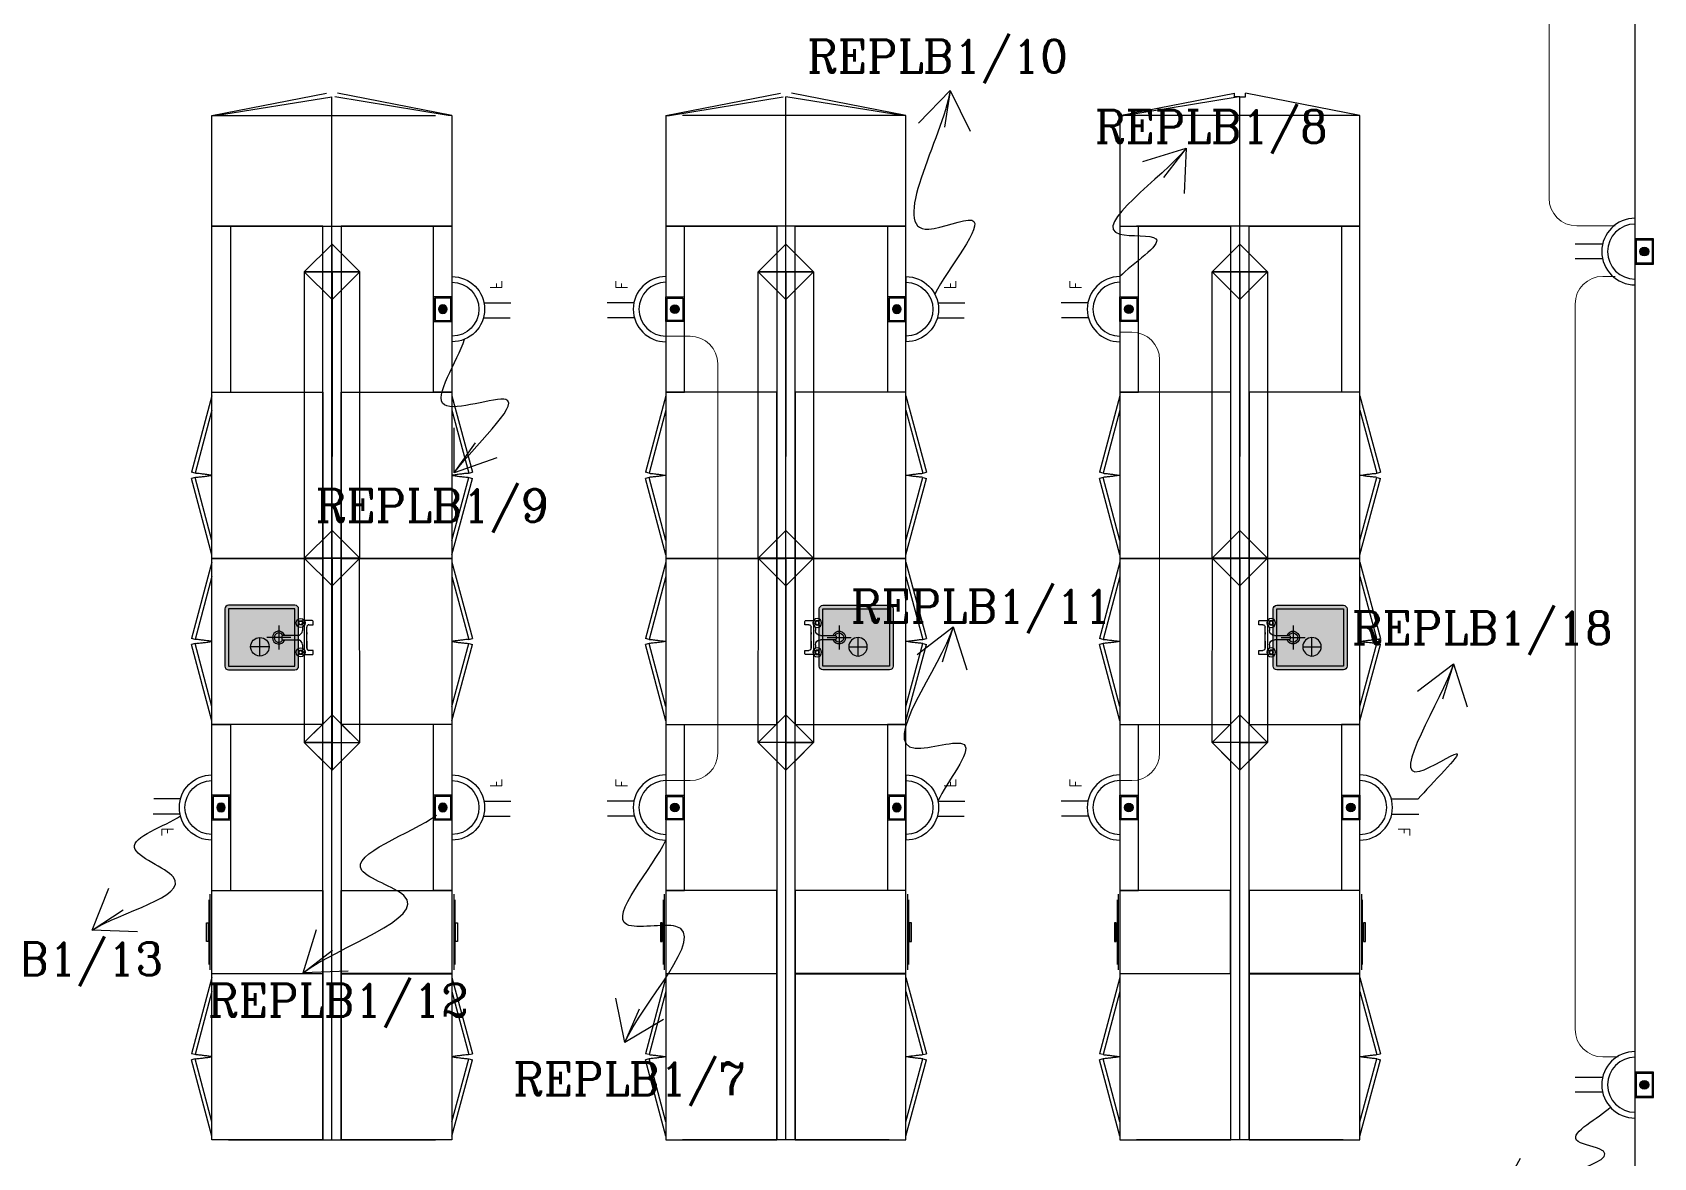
# Model space of a CAD drawing. Extents: x 1315 to 1416, y 473 to 837.
# Drawn here: x 1329.6 to 1338.39, y 686.73 to 692.83 of the extents above; entities that cross this region are included whole.
import ezdxf

# ---------------------------------------------------------------- set-up
doc = ezdxf.new("R2010")
doc.units = 0
doc.header["$MEASUREMENT"] = 0
doc.linetypes.add('ACAD_ISO02W100', pattern=[15, 12, -3])
doc.linetypes.add('DASHED', pattern=[19.05, 12.7, -6.35])
doc.layers.get('0').update_dxf_attribs({"color": 252, "linetype": 'CONTINUOUS', "lineweight": 30})
for name, color, linetype in [('-FUR', 252, 'CONTINUOUS'), ('E-SOCKETS', 6, 'CONTINUOUS'), ('LAYER8', 252, 'CONTINUOUS'), ('SAN', 252, 'CONTINUOUS'), ('WIRING', 4, 'CONTINUOUS')]:
    doc.layers.add(name, color=color, linetype=linetype)
doc.layers.add('Wall', color=252, linetype='CONTINUOUS', lineweight=30)
doc.layers.add('WIRRING', color=3, linetype='CONTINUOUS', lineweight=5)
doc.styles.add('ARIAL', font='arial.ttf')
doc.styles.add('E80', font='romanc.shx')
doc.dimstyles.new('DIM-100-IN', dxfattribs={"dimtxt": 0.22, "dimasz": 0.1, "dimexe": 0.15, "dimexo": 0.15, "dimgap": 0, "dimtad": 0, "dimrnd": 0.05, "dimzin": 1, "dimdsep": 46, "dimtxsty": 'ARIAL', "dimblk": 'DOT', "dimcen": 0.2, "dimclrd": 256, "dimclre": 256, "dimclrt": 23, "dimadec": 0, "dimazin": 0, "dimtfac": 1, "dimtmove": 2, "dimatfit": 2, "dimldrblk": 'OPEN90', "dimfxl": 0.15, "dimfxlon": 1, "dimtolj": 1, "dimtzin": 0, "dimlwe": -1, "dimarcsym": 0})

# ---------------------------------------------------------------- blocks, each defined once
blk = doc.blocks.new('5')
at = {"layer": '-FUR', "linetype": 'ACAD_ISO02W100'}
for p, q in [((41999.7885, -66320.4478), (42000.6885, -66320.4478)), ((41999.8085, -66321.0478), (42000.2221, -66321.1587)), ((41999.8858, -66321.0478), (42000.2273, -66321.1393)), ((42000.5913, -66321.0478), (42000.2498, -66321.1393)), ((42000.6685, -66321.0478), (42000.255, -66321.1587)), ((42000.2273, -66321.1393), (42000.2221, -66321.1587)), ((42000.2498, -66321.1393), (42000.255, -66321.1587))]:
    blk.add_line(p, q, dxfattribs=at)
at = {"layer": '-FUR'}
blk.add_lwpolyline([(41999.7885, -66320.4478), (42000.6885, -66320.4478), (42000.6885, -66321.0478), (41999.7885, -66321.0478)], close=True, dxfattribs=at)
at = {"layer": '-FUR', "linetype": 'ACAD_ISO02W100'}
for centre, start, end in [((42001.7538, -66321.2808), 171.26112, 174.70691), ((41998.7233, -66321.2808), 5.29309, 8.73888)]:
    blk.add_arc(centre, 1.5331, start, end, dxfattribs=at)
blk = doc.blocks.new('ba7es')
at = {"layer": '-FUR', "linetype": 'ACAD_ISO02W100'}
blk.add_line((1323.8895, 576.6578), (1322.9895, 576.6578), dxfattribs=at)
for p, q in [((1323.8895, 577.2578), (1322.9895, 577.2578)), ((1322.9895, 577.2578), (1322.9895, 576.6578)), ((1323.8895, 576.6578), (1323.8895, 577.2578)), ((1322.9895, 576.6578), (1322.9895, 576.7578)), ((1322.9895, 576.7578), (1323.8895, 576.7578))]:
    blk.add_line(p, q)
blk = doc.blocks.new('3')
at = {"layer": '-FUR', "linetype": 'ACAD_ISO02W100'}
blk.add_line((41990.0194, -66320.4802), (41990.4694, -66320.4802), dxfattribs=at)
at = {"layer": '-FUR'}
for p, q in [((41990.0394, -66321.0902), (41990.4494, -66321.0902)), ((41990.0694, -66321.0952), (41990.4194, -66321.0952))]:
    blk.add_line(p, q, dxfattribs=at)
blk.add_lwpolyline([(41990.0194, -66321.0802), (41990.4694, -66321.0802), (41990.4694, -66320.4802), (41990.0194, -66320.4802)], close=True, dxfattribs=at)
at = {"layer": '-FUR', "color": 1}
blk.add_lwpolyline([(41990.1944, -66321.1102), (41990.2944, -66321.1102), (41990.2944, -66321.1002), (41990.1944, -66321.1002)], close=True, dxfattribs=at)
blk = doc.blocks.new('YY5Y5')
at = {"layer": 'SAN', "color": 1}
for p, q in [((434.16, 537.56), (433.7, 538.02)), ((433.83, 542.04), (433.83, 538.56)), ((435.73, 542.41), (434.2, 542.41)), ((435.58, 537.56), (436.04, 538.02)), ((435.73, 540.55), (435.73, 542.41)), ((436.72, 537.65), (438.25, 537.65)), ((446.18, 539.55), (436.73, 539.55)), ((443.04, 539.55), (446.16, 539.55)), ((444.65, 537.65), (446.18, 537.65)), ((447.32, 537.56), (446.86, 538.02)), ((447.16, 542.41), (447.16, 540.55)), ((448.69, 542.41), (447.16, 542.41)), ((448.74, 537.56), (449.2, 538.02)), ((449.07, 538.56), (449.07, 542.04)), ((434.16, 536.15), (433.7, 535.69)), ((435.58, 536.15), (436.04, 535.69)), ((440.5, 535.4), (440.5, 528.74)), ((442.4, 528.74), (442.4, 535.4)), ((447.32, 536.15), (446.86, 535.69)), ((448.74, 536.15), (449.2, 535.69)), ((440.87, 528.36), (442.03, 528.36))]:
    blk.add_line(p, q, dxfattribs=at)
at = {"layer": 'SAN', "color": 1, "linetype": 'Continuous'}
blk.add_line((439.23, 539.55), (439.86, 539.55), dxfattribs=at)
at = {"layer": 'SAN', "color": 2, "linetype": 'DASHED'}
for points in [[(441.45, 532.42), (441.45, 521.63)], [(436.06, 527.03), (446.84, 527.03)]]:
    blk.add_lwpolyline(points, dxfattribs=at)
at = {"layer": 'SAN', "color": 1}
for centre, radius in [((434.87, 536.85), 2), ((434.87, 536.85), 1), ((434.87, 536.85), 0.8), ((448.03, 536.85), 2), ((448.03, 536.85), 1), ((448.03, 536.85), 0.8)]:
    blk.add_circle(centre, radius, dxfattribs=at)
for centre, radius, start, end in [((434.2, 542.04), 0.375, 90, 180), ((436.73, 540.55), 1, 180, 270), ((438.25, 535.4), 2.25, 0, 90), ((444.65, 535.4), 2.25, 90, 180), ((446.16, 540.55), 1, 270, 0), ((448.69, 542.04), 0.375, 0, 90), ((441.45, 527.03), 2.86, 109.43194, 70.56806), ((441.45, 527.03), 2.08, 117.27647, 62.72353), ((440.87, 528.74), 0.375, 180, 270), ((442.03, 528.74), 0.375, 270, 360)]:
    blk.add_arc(centre, radius, start, end, dxfattribs=at)
blk = doc.blocks.new('vfd')
at = {"layer": '-FUR'}
h = blk.add_hatch(color=254, dxfattribs=at)
h.paths.add_polyline_path([(1316.635, 565.8296), (1316.635, 566.1396), (1316.275, 566.1396), (1316.275, 565.8296)], flags=16)
edge = h.paths.add_edge_path()
edge.add_line((1316.655, 565.8296), (1316.655, 566.1396))
edge.add_ellipse((1316.635, 566.1396), major_axis=(-0.0141, -0.0141), ratio=1, start_angle=135, end_angle=225)
edge.add_line((1316.635, 566.1596), (1316.275, 566.1596))
edge.add_ellipse((1316.275, 566.1396), major_axis=(-0.0141, -0.0141), ratio=1, start_angle=225, end_angle=315)
edge.add_line((1316.255, 566.1396), (1316.255, 565.8296))
edge.add_ellipse((1316.275, 565.8296), major_axis=(0.0141, -0.0141), ratio=1, start_angle=225, end_angle=315)
edge.add_line((1316.275, 565.8096), (1316.635, 565.8096))
edge.add_ellipse((1316.635, 565.8296), major_axis=(0.0141, -0.0141), ratio=1, start_angle=-45, end_angle=45)
blk.add_hatch(color=253, dxfattribs=at).paths.add_polyline_path([(1316.275, 565.8296), (1316.635, 565.8296), (1316.635, 566.1396), (1316.275, 566.1396)])
h = blk.add_hatch(color=251, dxfattribs=at)
h.paths.add_polyline_path([(1316.305, 565.8596), (1316.275, 565.8296), (1316.635, 565.8296), (1316.605, 565.8596)])
h.paths.add_polyline_path([(1316.605, 565.8596), (1316.635, 565.8296), (1316.635, 566.1396), (1316.605, 566.1096)])
h = blk.add_hatch(color=252, dxfattribs=at)
h.paths.add_polyline_path([(1316.305, 566.1096), (1316.275, 566.1396), (1316.275, 565.8296), (1316.305, 565.8596)])
h.paths.add_polyline_path([(1316.605, 566.1096), (1316.635, 566.1396), (1316.275, 566.1396), (1316.305, 566.1096)])
blk.add_lwpolyline([(1316.655, 565.8296), (1316.655, 566.1396, 0.414214), (1316.635, 566.1596), (1316.275, 566.1596, 0.414214), (1316.255, 566.1396), (1316.255, 565.8296, 0.414214), (1316.275, 565.8096), (1316.635, 565.8096, 0.414214)], format="xyb", close=True)
blk.add_lwpolyline([(1316.655, 565.8296), (1316.655, 566.1396, 0.414214), (1316.635, 566.1596), (1316.275, 566.1596, 0.414214), (1316.255, 566.1396), (1316.255, 565.8296, 0.414214), (1316.275, 565.8096), (1316.635, 565.8096, 0.414214)], format="xyb", close=True)
blk.add_lwpolyline([(1316.635, 565.8296), (1316.635, 566.1396), (1316.275, 566.1396), (1316.275, 565.8296)], close=True)
at = {"layer": 'LAYER8'}
for p, q in [((1316.465, 566.0846), (1316.465, 565.9846)), ((1316.415, 566.0346), (1316.515, 566.0346))]:
    blk.add_line(p, q, dxfattribs=at)
blk.add_circle((1316.465, 566.0346), 0.05, dxfattribs=at)
at = {"xscale": 0.0121, "yscale": 0.0121, "zscale": 0.0121, "rotation": 89.99999999999997}
blk.add_blockref('YY5Y5', (1322.7397, 560.6431), dxfattribs=at)
blk = doc.blocks.new('LAB1')
for p, q in [((991.7585, 477.2673), (992.8785, 477.2673)), ((992.2685, 477.2673), (992.3685, 477.2673)), ((992.2685, 477.2673), (992.2685, 472.6653)), ((992.3185, 477.2673), (992.3185, 471.6492)), ((992.3685, 472.6658), (992.3685, 477.2673)), ((995.3376, 477.2673), (994.2176, 477.2673)), ((994.8276, 477.2673), (994.7276, 477.2673)), ((994.7276, 472.6658), (994.7276, 477.2673)), ((994.7776, 477.2673), (994.7776, 471.6492)), ((994.8276, 477.2673), (994.8276, 472.6653)), ((997.7967, 477.2673), (996.6767, 477.2673)), ((997.2867, 477.2673), (997.1867, 477.2673)), ((997.1867, 472.6658), (997.1867, 477.2673)), ((997.2367, 477.2673), (997.2367, 471.6492)), ((997.2867, 477.2673), (997.2867, 472.6653)), ((992.3188, 475.2656), (992.1688, 475.1156)), ((992.3188, 475.2656), (992.1688, 475.1156)), ((992.1688, 475.1156), (992.2685, 475.2153)), ((992.4688, 475.1156), (992.3188, 475.2656)), ((992.3188, 475.1156), (992.3188, 475.2656)), ((992.4688, 475.1156), (992.3188, 475.2656)), ((992.3685, 475.2158), (992.4688, 475.1156)), ((994.6274, 475.1156), (994.7774, 475.2656)), ((994.6274, 475.1156), (994.7774, 475.2656)), ((994.7276, 475.2158), (994.6274, 475.1156)), ((994.7774, 475.2656), (994.9274, 475.1156)), ((994.7774, 475.1156), (994.7774, 475.2656)), ((994.7774, 475.2656), (994.9274, 475.1156)), ((994.9274, 475.1156), (994.8276, 475.2153)), ((997.0865, 475.1156), (997.2365, 475.2656)), ((997.0865, 475.1156), (997.2365, 475.2656)), ((997.1867, 475.2158), (997.0865, 475.1156)), ((997.2365, 475.2656), (997.3865, 475.1156)), ((997.2365, 475.1156), (997.2365, 475.2656)), ((997.2365, 475.2656), (997.3865, 475.1156)), ((997.3865, 475.1156), (997.2867, 475.2153)), ((992.1688, 475.1156), (992.4688, 475.1156)), ((992.3188, 474.9656), (992.1688, 475.1156)), ((992.1688, 475.1156), (992.4688, 475.1156)), ((992.3188, 475.1156), (992.1688, 475.1156)), ((992.1688, 475.1156), (992.3188, 475.1156)), ((992.1688, 475.1156), (992.4688, 475.1156)), ((992.3188, 474.9656), (992.1688, 475.1156)), ((992.1688, 474.1156), (992.1688, 475.1156)), ((992.1688, 475.1156), (992.4688, 475.1156)), ((992.2685, 475.0158), (992.1688, 475.1156)), ((992.4688, 475.1156), (992.3188, 474.9656)), ((992.3188, 474.2656), (992.3188, 475.1156)), ((992.3188, 475.1156), (992.4688, 475.1156)), ((992.3188, 475.1156), (992.3188, 474.9656)), ((992.4688, 475.1156), (992.3188, 474.9656)), ((992.3705, 475.0173), (992.4688, 475.1156)), ((992.4688, 475.1156), (992.467, 474.1173)), ((994.9274, 475.1156), (994.6274, 475.1156)), ((994.9274, 475.1156), (994.6274, 475.1156)), ((994.6274, 475.1156), (994.7774, 474.9656)), ((994.7774, 475.1156), (994.6274, 475.1156)), ((994.9274, 475.1156), (994.6274, 475.1156)), ((994.6274, 475.1156), (994.7774, 474.9656)), ((994.9274, 475.1156), (994.6274, 475.1156)), ((994.6274, 475.1156), (994.6292, 474.1173)), ((994.7256, 475.0173), (994.6274, 475.1156)), ((994.7774, 474.9656), (994.9274, 475.1156)), ((994.7774, 474.2656), (994.7774, 475.1156)), ((994.7774, 475.1156), (994.9274, 475.1156)), ((994.9274, 475.1156), (994.7774, 475.1156)), ((994.7774, 475.1156), (994.7774, 474.9656)), ((994.7774, 474.9656), (994.9274, 475.1156)), ((994.8276, 475.0158), (994.9274, 475.1156)), ((994.9274, 474.1156), (994.9274, 475.1156)), ((997.3865, 475.1156), (997.0865, 475.1156)), ((997.3865, 475.1156), (997.0865, 475.1156)), ((997.0865, 475.1156), (997.2365, 474.9656)), ((997.2365, 475.1156), (997.0865, 475.1156)), ((997.3865, 475.1156), (997.0865, 475.1156)), ((997.0865, 475.1156), (997.2365, 474.9656)), ((997.3865, 475.1156), (997.0865, 475.1156)), ((997.0865, 475.1156), (997.0883, 474.1173)), ((997.1847, 475.0173), (997.0865, 475.1156)), ((997.2365, 474.9656), (997.3865, 475.1156)), ((997.2365, 474.2656), (997.2365, 475.1156)), ((997.2365, 475.1156), (997.3865, 475.1156)), ((997.3865, 475.1156), (997.2365, 475.1156)), ((997.2365, 475.1156), (997.2365, 474.9656)), ((997.2365, 474.9656), (997.3865, 475.1156)), ((997.2867, 475.0158), (997.3865, 475.1156)), ((997.3865, 474.1156), (997.3865, 475.1156)), ((992.3188, 474.2656), (992.1688, 474.1156)), ((992.3188, 474.1156), (992.3188, 474.2656)), ((992.4688, 474.1156), (992.3188, 474.2656)), ((994.6274, 474.1156), (994.7774, 474.2656)), ((994.7774, 474.1156), (994.7774, 474.2656)), ((994.7774, 474.2656), (994.9274, 474.1156)), ((997.0865, 474.1156), (997.2365, 474.2656)), ((997.2365, 474.1156), (997.2365, 474.2656)), ((997.2365, 474.2656), (997.3865, 474.1156)), ((992.4688, 474.1156), (992.1688, 474.1156)), ((992.3188, 473.9656), (992.1688, 474.1156)), ((992.1688, 474.1156), (992.4688, 474.1156)), ((992.1688, 472.5656), (992.1688, 474.1156)), ((992.3685, 474.1173), (992.3185, 474.1173)), ((992.3188, 474.1156), (992.3188, 473.9656)), ((992.3188, 473.9656), (992.4688, 474.1156)), ((992.3188, 474.1156), (992.3188, 472.4156)), ((992.4688, 474.1156), (992.4688, 472.5656)), ((994.6274, 474.1156), (994.9274, 474.1156)), ((994.7774, 473.9656), (994.6274, 474.1156)), ((994.9274, 474.1156), (994.6274, 474.1156)), ((994.6274, 474.1156), (994.6274, 472.5656)), ((994.7276, 474.1173), (994.7776, 474.1173)), ((994.7774, 474.1156), (994.7774, 473.9656)), ((994.7774, 473.9656), (994.9274, 474.1156)), ((994.7774, 474.1156), (994.7774, 472.4156)), ((994.9274, 472.5656), (994.9274, 474.1156)), ((997.0865, 474.1156), (997.3865, 474.1156)), ((997.2365, 473.9656), (997.0865, 474.1156)), ((997.3865, 474.1156), (997.0865, 474.1156)), ((997.0865, 474.1156), (997.0865, 472.5656)), ((997.1867, 474.1173), (997.2367, 474.1173)), ((997.2365, 474.1156), (997.2365, 473.9656)), ((997.2365, 473.9656), (997.3865, 474.1156)), ((997.2365, 474.1156), (997.2365, 472.4156)), ((997.3865, 472.5656), (997.3865, 474.1156)), ((992.3188, 472.7156), (992.3188, 473.5656)), ((994.7774, 472.7156), (994.7774, 473.5656)), ((997.2365, 472.7156), (997.2365, 473.5656)), ((992.3188, 472.7156), (992.1688, 472.5656)), ((992.3188, 472.5656), (992.3188, 472.7156)), ((992.4688, 472.5656), (992.3188, 472.7156)), ((994.6274, 472.5656), (994.7774, 472.7156)), ((994.7774, 472.5656), (994.7774, 472.7156)), ((994.7774, 472.7156), (994.9274, 472.5656)), ((997.0865, 472.5656), (997.2365, 472.7156)), ((997.2365, 472.5656), (997.2365, 472.7156)), ((997.2365, 472.7156), (997.3865, 472.5656)), ((992.4688, 472.5656), (992.1688, 472.5656)), ((992.3188, 472.4156), (992.1688, 472.5656)), ((992.1688, 472.5656), (992.4688, 472.5656)), ((992.3188, 472.5656), (992.3188, 472.4156)), ((992.3188, 472.4156), (992.4688, 472.5656)), ((994.6274, 472.5656), (994.9274, 472.5656)), ((994.7774, 472.4156), (994.6274, 472.5656)), ((994.9274, 472.5656), (994.6274, 472.5656)), ((994.7774, 472.5656), (994.7774, 472.4156)), ((994.7774, 472.4156), (994.9274, 472.5656)), ((997.0865, 472.5656), (997.3865, 472.5656)), ((997.2365, 472.4156), (997.0865, 472.5656)), ((997.3865, 472.5656), (997.0865, 472.5656)), ((997.2365, 472.5656), (997.2365, 472.4156)), ((997.2365, 472.4156), (997.3865, 472.5656)), ((991.6685, 472.3173), (991.6685, 471.7173)), ((991.6685, 472.3173), (992.9685, 472.3173)), ((992.9685, 471.7173), (992.9685, 472.3173)), ((995.4276, 472.3173), (994.1276, 472.3173)), ((994.1276, 471.7173), (994.1276, 472.3173)), ((995.4276, 472.3173), (995.4276, 471.7173)), ((996.5867, 471.7173), (996.5867, 472.3173)), ((997.7967, 472.3173), (996.6767, 472.3173)), ((997.8867, 472.3173), (997.8867, 471.7173)), ((991.6685, 471.7173), (992.3185, 471.7173)), ((991.6685, 471.7173), (992.2885, 471.5973)), ((991.6685, 471.7173), (991.6885, 471.7173)), ((991.6885, 471.7173), (992.3185, 471.6173)), ((991.7585, 471.7173), (992.8785, 471.7173)), ((992.3185, 471.7173), (992.3185, 471.6173)), ((992.9485, 471.7173), (992.3335, 471.6173)), ((992.9685, 471.7173), (992.3485, 471.5973)), ((992.9685, 471.7173), (992.9485, 471.7173)), ((994.1276, 471.7173), (994.7476, 471.5973)), ((994.1276, 471.7173), (994.1476, 471.7173)), ((994.1476, 471.7173), (994.7626, 471.6173)), ((995.3376, 471.7173), (994.2176, 471.7173)), ((995.4276, 471.7173), (994.7776, 471.7173)), ((994.7776, 471.7173), (994.7776, 471.6173)), ((995.4076, 471.7173), (994.7776, 471.6173)), ((995.4276, 471.7173), (994.8076, 471.5973)), ((995.4276, 471.7173), (995.4076, 471.7173)), ((997.8867, 471.7173), (996.5867, 471.7173)), ((996.5867, 471.7173), (997.2067, 471.5973)), ((996.5867, 471.7173), (996.6067, 471.7173)), ((996.6067, 471.7173), (997.2217, 471.6173)), ((997.8867, 471.7173), (997.2367, 471.7173)), ((997.2367, 471.7173), (997.2367, 471.6173)), ((997.8867, 471.7173), (997.2667, 471.5973)), ((997.8867, 471.7173), (997.8667, 471.7173)), ((997.2367, 471.6173), (997.2067, 471.6173)), ((997.2067, 471.6173), (997.2067, 471.5973)), ((997.2367, 471.6173), (997.2667, 471.6173)), ((997.2667, 471.6173), (997.2667, 471.5973))]:
    blk.add_line(p, q)
at = {"xscale": -1}
for name, p, rotation in [('5', (67312.7164, -41523.4212), 270), ('5', (-65328.0793, 42477.0559), 90), ('3', (67315.2078, -41514.1021), 270), ('3', (-65325.6526, 42466.3868), 90), ('3', (67317.6669, -41514.1021), 270), ('3', (-65323.1935, 42466.3868), 90), ('ba7es', (415.0107, -847.9722), 270), ('ba7es', (1569.6263, 1798.9069), 90), ('5', (67312.7164, -41525.6712), 270), ('5', (-65328.0793, 42474.8059), 90), ('5', (67312.7164, -41526.5712), 270), ('5', (-65328.0793, 42473.9059), 90), ('ba7es', (415.0107, -850.6722), 270), ('ba7es', (1569.6263, 1796.2069), 90)]:
    blk.add_blockref(name, p, dxfattribs=dict(at, rotation=rotation))
for name, p, rotation in [('5', (67315.1755, 42477.0559), 270), ('5', (-65325.6202, -41523.4212), 90), ('5', (67317.6346, 42477.0559), 270), ('5', (-65323.1611, -41523.4212), 90), ('3', (67312.7487, 42466.3868), 270), ('3', (-65328.1117, -41514.1021), 90), ('ba7es', (417.4698, 1798.9069), 270), ('ba7es', (1572.0854, -847.9722), 90), ('ba7es', (419.9289, 1798.9069), 270), ('ba7es', (1574.5445, -847.9722), 90), ('5', (67315.1755, 42474.8059), 270), ('5', (-65325.6202, -41525.6712), 90), ('5', (67317.6346, 42474.8059), 270), ('5', (-65323.1611, -41525.6712), 90), ('5', (67315.1755, 42473.9059), 270), ('5', (-65325.6202, -41526.5712), 90), ('5', (67317.6346, 42473.9059), 270), ('5', (-65323.1611, -41526.5712), 90), ('ba7es', (417.4698, 1796.2069), 270), ('ba7es', (1572.0854, -850.6722), 90), ('ba7es', (419.9289, 1796.2069), 270), ('ba7es', (1574.5445, -850.6722), 90)]:
    blk.add_blockref(name, p, dxfattribs=dict(rotation=rotation))
blk.add_blockref('vfd', (2308.3929, -91.4382), dxfattribs=at)
for p in [(-321.2968, -91.4382), (-318.8377, -91.4382)]:
    blk.add_blockref('vfd', p)
blk = doc.blocks.new('DOPLEX SOCKET WP')
at = {"layer": 'E-SOCKETS'}
blk.add_hatch(color=2, dxfattribs=at).paths.add_polyline_path([(48.2533, -124.2906, -1), (48.301, -124.2906, -1)])
at = {"layer": 'E-SOCKETS', "color": 2}
for p, q in [((48.2373, -124.0647), (48.2373, -123.9156)), ((48.3173, -124.0647), (48.3173, -123.9156)), ((48.0968, -124.2406), (48.4575, -124.2406)), ((48.1027, -124.2406), (48.4515, -124.2406))]:
    blk.add_line(p, q, dxfattribs=at)
for points in [[(48.3454, -124.2406), (48.2089, -124.2406), (48.2089, -124.3406), (48.3454, -124.3406)], [(48.3388, -124.2471), (48.2154, -124.2471), (48.2154, -124.3341), (48.3388, -124.3341)]]:
    blk.add_lwpolyline(points, close=True, dxfattribs=at)
blk.add_circle((48.2771, -124.2906), 0.0239, dxfattribs=at)
at = {"layer": 'E-SOCKETS', "color": 7, "linetype": 'DASHED'}
blk.add_arc((48.2771, -124.2406), 0.1804, 0, 180, dxfattribs=at)
at = {"layer": 'E-SOCKETS', "color": 2}
blk.add_arc((48.2771, -124.2406), 0.1491, 0, 180, dxfattribs=at)
blk = doc.blocks.new('_Dot')
at = {"color": 0, "linetype": 'ByBlock', "lineweight": -2}
blk.add_line((-0.5, 0), (-1, 0), dxfattribs=at)
at = {"color": 0, "linetype": 'ByBlock', "const_width": 0.5}
blk.add_lwpolyline([(-0.25, 0, 1), (0.25, 0, 1)], format="xyb", close=True, dxfattribs=at)
blk = doc.blocks.new('DOUBLEX SOCKET FLOOR MOUNTED')
at = {"layer": 'E-SOCKETS'}
blk.add_hatch(color=2, dxfattribs=at).paths.add_polyline_path([(-93.2312, -55.9052, 1), (-93.278, -55.9052, 1)])
at = {"layer": 'E-SOCKETS', "color": 2}
for p, q in [((-93.3011, -55.6865), (-93.3011, -55.5404)), ((-93.2194, -55.6838), (-93.2194, -55.5377)), ((-93.0778, -55.8562), (-93.4313, -55.8562))]:
    blk.add_line(p, q, dxfattribs=at)
for points in [[(-93.3214, -55.8562), (-93.1877, -55.8562), (-93.1877, -55.9542), (-93.3214, -55.9542)], [(-93.315, -55.8626), (-93.1941, -55.8626), (-93.1941, -55.9478), (-93.315, -55.9478)]]:
    blk.add_lwpolyline(points, close=True, dxfattribs=at)
blk.add_circle((-93.2546, -55.9052), 0.0234, dxfattribs=at)
at = {"layer": 'E-SOCKETS', "color": 7, "linetype": 'DASHED'}
blk.add_arc((-93.2546, -55.8562), 0.1767, 0, 180, dxfattribs=at)
at = {"layer": 'E-SOCKETS', "color": 2}
blk.add_arc((-93.2546, -55.8562), 0.1461, 0, 180, dxfattribs=at)
at = {"layer": 'WIRING', "color": 1, "extrusion": (5.9614e-05, -0.021173, 0.999776), "style": 'E80'}
blk.add_text('F', height=0.063, dxfattribs=at).set_placement((-93.3047, -55.3736, 1.1727))

msp = doc.modelspace()

# ---------------------------------------------------------------- linework, layer by layer
at = {"layer": 'Wall', "linetype": 'Continuous'}
msp.add_lwpolyline([(1338.2863, 686.1291), (1338.2863, 693.1291)], dxfattribs=at)
at = {"layer": 'WIRRING', "linetype": 'Continuous'}
for p, q in [((1337.82, 691.9307), (1337.82, 693.5639)), ((1338.1775, 691.7807), (1337.97, 691.7807)), ((1338.1775, 691.5069), (1338.1114, 691.5069)), ((1338.1949, 687.2777), (1338.1114, 687.2777))]:
    msp.add_line(p, q, dxfattribs=at)
at = {"layer": 'WIRRING', "color": 3}
for p, q in [((1337.9614, 691.3569), (1337.9614, 687.4277)), ((1333.0363, 691.183), (1333.1671, 691.183)), ((1335.4954, 691.2045), (1335.5607, 691.2045)), ((1335.7107, 691.0545), (1335.7107, 688.9252)), ((1333.3171, 691.033), (1333.3171, 688.9252)), ((1333.0363, 688.7752), (1333.1671, 688.7752)), ((1335.4954, 688.7752), (1335.5607, 688.7752))]:
    msp.add_line(p, q, dxfattribs=at)
at = {"layer": 'WIRRING', "linetype": 'Continuous'}
msp.add_arc((1337.97, 691.9307), 0.15, 180, 270, dxfattribs=at)
at = {"layer": 'WIRRING', "color": 3}
for centre, start, end in [((1338.1114, 691.3569), 90, 180), ((1333.1671, 691.033), 0, 90), ((1335.5607, 691.0545), 0, 90), ((1333.1671, 688.9252), 270, 0), ((1335.5607, 688.9252), 270, 0), ((1338.1114, 687.4277), 180, 270)]:
    msp.add_arc(centre, 0.15, start, end, dxfattribs=at)

# ---------------------------------------------------------------- block references
at = {"color": 3, "xscale": -1, "rotation": 180}
msp.add_blockref('LAB1', (338.9087, 1164.0964), dxfattribs=at)
at = {"layer": 'WIRRING', "linetype": 'Continuous'}
for name, p, rotation in [('DOPLEX SOCKET WP', (1214.0457, 643.3644), 90), ('DOUBLEX SOCKET FLOOR MOUNTED', (1277.1801, 784.5837), 90), ('DOUBLEX SOCKET FLOOR MOUNTED', (1279.6392, 784.5837), 90), ('DOUBLEX SOCKET FLOOR MOUNTED', (1277.1801, 781.8837), 90), ('DOUBLEX SOCKET FLOOR MOUNTED', (1279.6392, 781.8837), 90), ('DOUBLEX SOCKET FLOOR MOUNTED', (1392.6516, 595.3745), 270), ('DOPLEX SOCKET WP', (1214.0457, 638.8498), 90)]:
    msp.add_blockref(name, p, dxfattribs=dict(at, rotation=rotation))
at = {"layer": 'WIRRING', "linetype": 'Continuous', "xscale": -1}
for p, rotation in [((1387.7334, 784.5837), 270), ((1390.1925, 784.5837), 270), ((1274.721, 595.3745), 90), ((1387.7334, 781.8837), 270), ((1390.1925, 781.8837), 270)]:
    msp.add_blockref('DOUBLEX SOCKET FLOOR MOUNTED', p, dxfattribs=dict(at, rotation=rotation))

# ---------------------------------------------------------------- texts
at = {"layer": 'WIRING', "color": 7, "style": 'E80'}
for s, p in [('REPLB1/10', (1333.8003, 692.6117, -162.9789)), ('REPLB1/8', (1335.3591, 692.2307, -162.9789)), ('REPLB1/9', (1331.1381, 690.1773, -162.9789)), ('REPLB1/11', (1334.0374, 689.6322, -162.9789)), ('REPLB1/18', (1336.7518, 689.5145, -162.9789)), ('REPLB1/13', (1328.8995, 687.721, -162.9789)), ('REPLB1/12', (1330.555, 687.4969, -162.9789)), ('REPLB1/7', (1332.2081, 687.0713, -162.9789))]:
    msp.add_text(s, height=0.1764, dxfattribs=at).set_placement(p)

# ---------------------------------------------------------------- leaders
at = {"layer": 'WIRRING', "color": 6, "linetype": 'ByBlock', "path_type": 1}
for points in [[(1334.5753, 692.5133), (1334.4607, 691.7628), (1334.6926, 691.8111), (1334.4927, 691.4114)], [(1335.8538, 692.2009), (1335.4954, 691.736), (1335.6908, 691.7106), (1335.4954, 691.5058)], [(1331.8895, 690.4419), (1332.1696, 690.8393), (1331.8364, 690.8109), (1331.9455, 691.1661)], [(1334.5918, 689.6076), (1334.3865, 688.9509), (1334.6513, 688.9707), (1334.5095, 688.6643)], [(1337.3024, 689.4079), (1337.1194, 688.8253), (1337.3193, 688.921), (1337.1113, 688.6756)], [(1329.9283, 687.9652), (1330.3682, 688.2512), (1330.157, 688.412), (1330.4063, 688.5843)], [(1331.0709, 687.7338), (1331.6168, 688.1524), (1331.389, 688.2888), (1331.794, 688.5883)], [(1332.8131, 687.3554), (1333.0906, 687.985), (1332.8253, 687.995), (1333.0363, 688.4524)], [(1337.5473, 686.5158), (1338.0915, 686.7797), (1337.969, 686.8278), (1338.1522, 687.0063)]]:
    msp.add_leader(points, dimstyle='DIM-100-IN', override={"dimasz": 0.2, "dimgap": 0.1, "dimtad": 0, "dimfxl": 1.25, "dimfxlon": 1}, dxfattribs=at)

doc.saveas('drawing.dxf')
